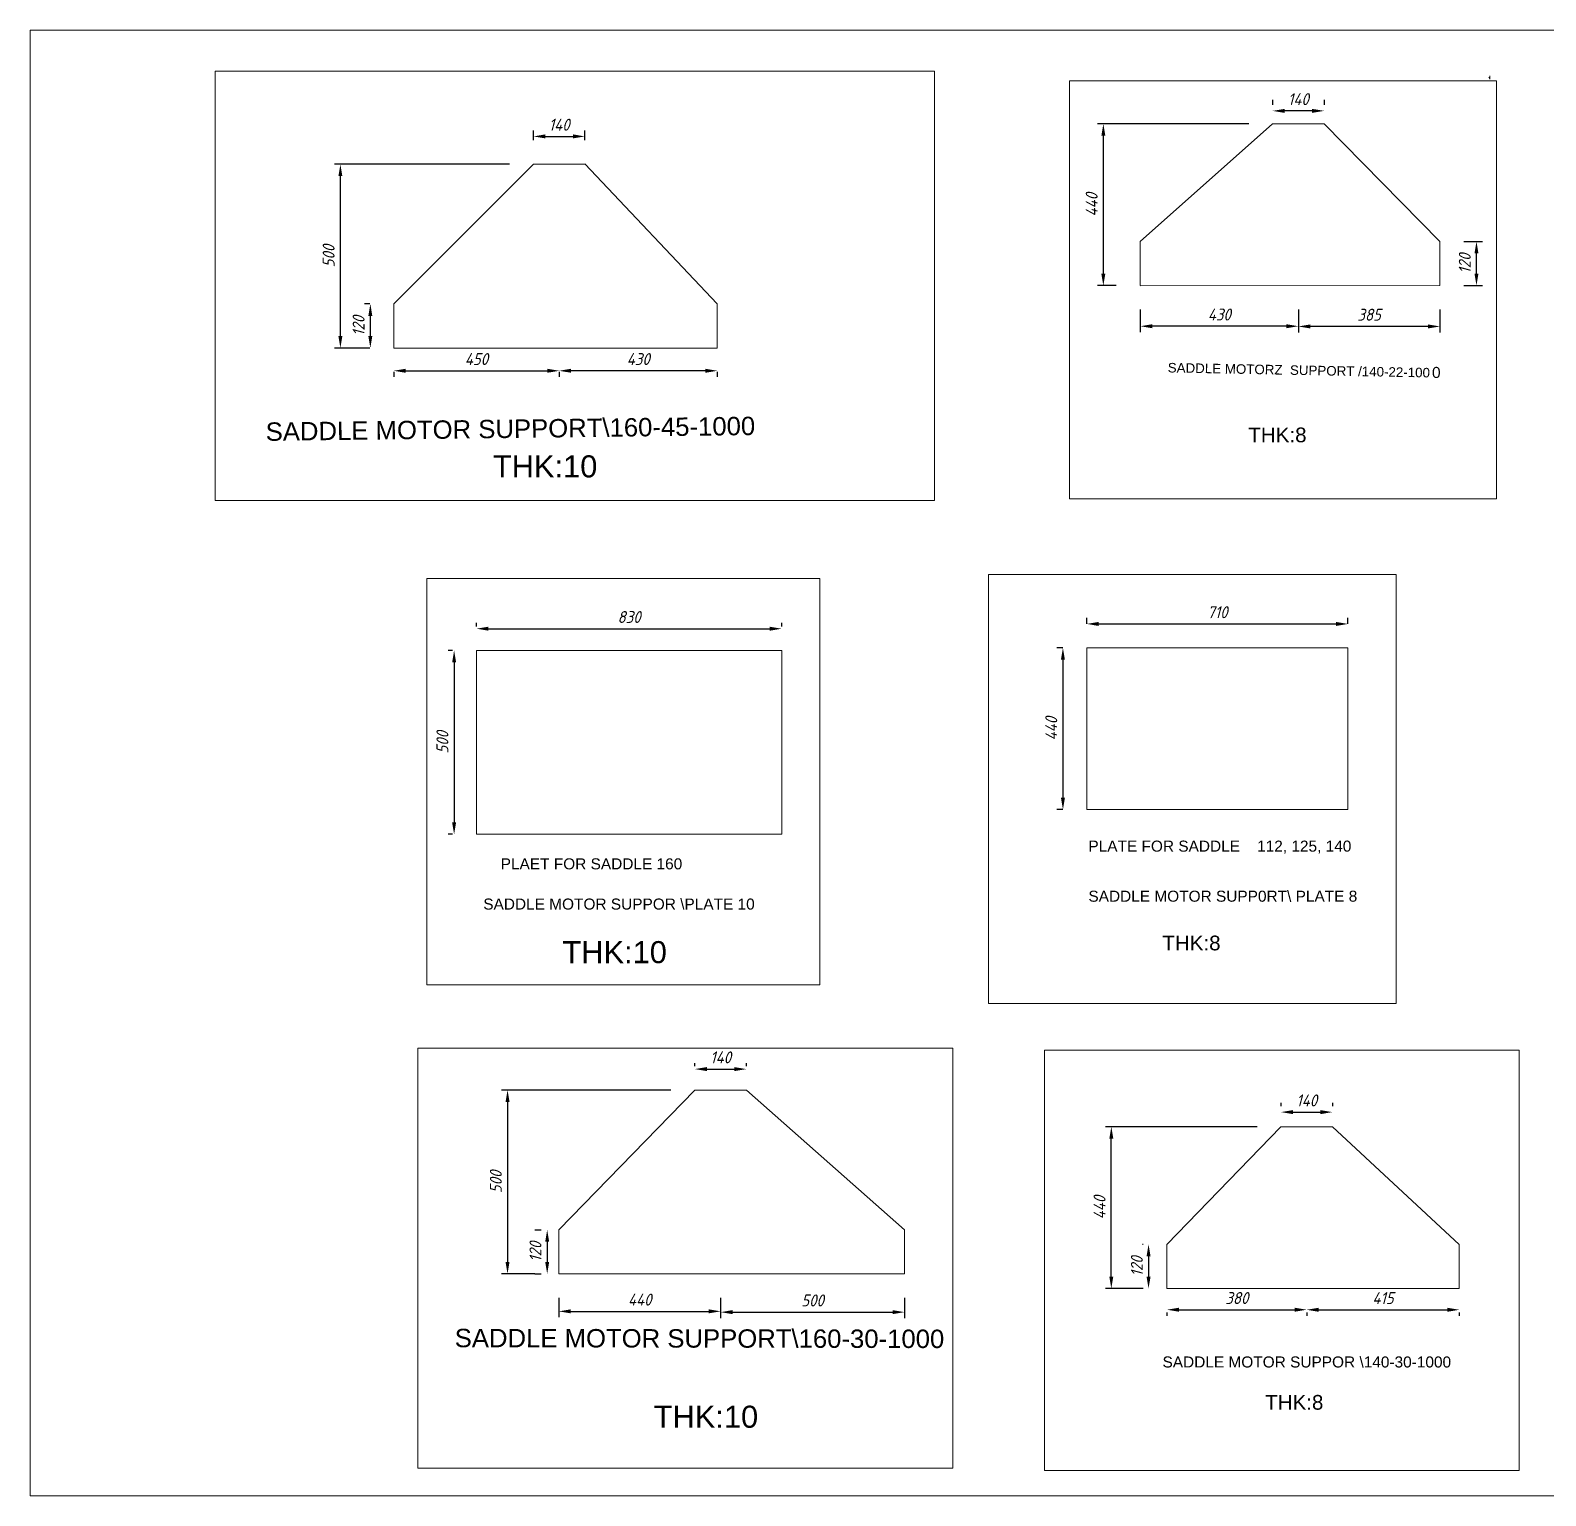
# Model space of a CAD drawing. Header units: millimetres. Extents: x -190679 to -115036, y 116840 to 137731.
# Drawn here: x -145362 to -141241, y 133157 to 137143 of the extents above; entities that cross this region are included whole.
import ezdxf

# ---------------------------------------------------------------- set-up
doc = ezdxf.new("R2010")
doc.units = ezdxf.units.MM
doc.styles.add('GENISO', font='geniso.shx', dxfattribs={"oblique": 15})
doc.styles.get("Standard").update_dxf_attribs({"font": 'arial.ttf'})
doc.dimstyles.new('Scale', dxfattribs={"dimscale": 13, "dimtxt": 2.5, "dimasz": 2.5, "dimexe": 1.25, "dimexo": 5, "dimgap": 1.2, "dimtad": 1, "dimdec": 0, "dimtxsty": 'GENISO', "dimcen": 2.5, "dimclrd": 1, "dimclre": 1, "dimclrt": 7, "dimadec": 0, "dimazin": 0, "dimtfac": 1, "dimtdec": 0, "dimtmove": 0, "dimatfit": 3, "dimfxl": 1, "dimlwd": -1, "dimlwe": -1, "dimarcsym": 0})

# ---------------------------------------------------------------- blocks, each defined once
blk = doc.blocks.new('*D3')
at = {"color": 1, "transparency": 16777216}
for p, q in [((-143994.2, 136843.4), (-143994.2, 136870.3)), ((-143854.2, 136843.4), (-143854.2, 136870.3)), ((-143961.7, 136854), (-143886.7, 136854))]:
    blk.add_line(p, q, dxfattribs=at)
at = {"color": 1, "linetype": 'ByBlock', "transparency": 16777216}
for points in [[(-143961.7, 136859.5), (-143961.7, 136848.6), (-143994.2, 136854)], [(-143886.7, 136859.5), (-143886.7, 136848.6), (-143854.2, 136854)]]:
    blk.add_solid(points, dxfattribs=at)
at = {"layer": 'Defpoints', "color": 0, "linetype": 'ByBlock', "transparency": 16777216}
for p in [(-143854.2, 136854), (-143994.2, 136778.4), (-143854.2, 136778.4)]:
    blk.add_point(p, dxfattribs=at)
at = {"color": 7, "linetype": 'ByBlock', "lineweight": 0, "transparency": 16777216, "insert": (-143924.2, 136885.9), "char_height": 32.5, "attachment_point": 5, "style": 'GENISO'}
blk.add_mtext('140', dxfattribs=at)
blk = doc.blocks.new('*D4')
at = {"color": 1, "transparency": 16777216}
for p, q in [((-144374.2, 136213.4), (-144374.2, 136200.3)), ((-144341.7, 136216.5), (-143956.7, 136216.5)), ((-143924.2, 136213.4), (-143924.2, 136200.3))]:
    blk.add_line(p, q, dxfattribs=at)
at = {"color": 1, "linetype": 'ByBlock', "transparency": 16777216}
for points in [[(-144341.7, 136222), (-144341.7, 136211.1), (-144374.2, 136216.5)], [(-143956.7, 136222), (-143956.7, 136211.1), (-143924.2, 136216.5)]]:
    blk.add_solid(points, dxfattribs=at)
at = {"layer": 'Defpoints', "color": 0, "linetype": 'ByBlock', "transparency": 16777216}
for p in [(-144374.2, 136278.4), (-143924.2, 136278.4), (-143924.2, 136216.5)]:
    blk.add_point(p, dxfattribs=at)
at = {"color": 7, "linetype": 'ByBlock', "lineweight": 0, "transparency": 16777216, "insert": (-144149.2, 136248.4), "char_height": 32.5, "attachment_point": 5, "style": 'GENISO'}
blk.add_mtext('450', dxfattribs=at)
blk = doc.blocks.new('*D5')
at = {"color": 1, "transparency": 16777216}
for p, q in [((-143924.2, 136212.8), (-143924.2, 136200.3)), ((-143526.7, 136216.5), (-143891.7, 136216.5)), ((-143494.2, 136213.4), (-143494.2, 136200.3))]:
    blk.add_line(p, q, dxfattribs=at)
at = {"color": 1, "linetype": 'ByBlock', "transparency": 16777216}
for points in [[(-143891.7, 136222), (-143891.7, 136211.1), (-143924.2, 136216.5)], [(-143526.7, 136222), (-143526.7, 136211.1), (-143494.2, 136216.5)]]:
    blk.add_solid(points, dxfattribs=at)
at = {"layer": 'Defpoints', "color": 0, "linetype": 'ByBlock', "transparency": 16777216}
for p in [(-143924.2, 136277.8), (-143494.2, 136278.4), (-143924.2, 136216.5)]:
    blk.add_point(p, dxfattribs=at)
at = {"color": 7, "linetype": 'ByBlock', "lineweight": 0, "transparency": 16777216, "insert": (-143709.2, 136248.4), "char_height": 32.5, "attachment_point": 5, "style": 'GENISO'}
blk.add_mtext('430', dxfattribs=at)
blk = doc.blocks.new('*D6')
at = {"color": 1, "transparency": 16777216}
for p, q in [((-144439.2, 136398.4), (-144454, 136398.4)), ((-144437.7, 136310.9), (-144437.7, 136365.9)), ((-144439.2, 136278.4), (-144454, 136278.4))]:
    blk.add_line(p, q, dxfattribs=at)
at = {"color": 1, "linetype": 'ByBlock', "transparency": 16777216}
for points in [[(-144443.1, 136365.9), (-144432.3, 136365.9), (-144437.7, 136398.4)], [(-144443.1, 136310.9), (-144432.3, 136310.9), (-144437.7, 136278.4)]]:
    blk.add_solid(points, dxfattribs=at)
at = {"layer": 'Defpoints', "color": 0, "linetype": 'ByBlock', "transparency": 16777216}
for p in [(-144437.7, 136398.4), (-144374.2, 136398.4), (-144374.2, 136278.4)]:
    blk.add_point(p, dxfattribs=at)
at = {"color": 7, "linetype": 'ByBlock', "lineweight": 0, "transparency": 16777216, "insert": (-144469.6, 136338.4), "char_height": 32.5, "attachment_point": 5, "rotation": 90, "style": 'GENISO'}
blk.add_mtext('120', dxfattribs=at)
blk = doc.blocks.new('*D23')
at = {"color": 1, "transparency": 16777216}
for p, q in [((-142489.2, 135527.9), (-142489.2, 135544.1)), ((-141779.2, 135527.9), (-141779.2, 135544.1)), ((-142456.7, 135527.9), (-141811.7, 135527.9))]:
    blk.add_line(p, q, dxfattribs=at)
at = {"color": 1, "linetype": 'ByBlock', "transparency": 16777216}
for points in [[(-142456.7, 135533.3), (-142456.7, 135522.4), (-142489.2, 135527.9)], [(-141811.7, 135533.3), (-141811.7, 135522.4), (-141779.2, 135527.9)]]:
    blk.add_solid(points, dxfattribs=at)
at = {"layer": 'Defpoints', "color": 0, "linetype": 'ByBlock', "transparency": 16777216}
for p in [(-141779.2, 135527.9), (-142489.2, 135462.9), (-141779.2, 135462.9)]:
    blk.add_point(p, dxfattribs=at)
at = {"color": 7, "linetype": 'ByBlock', "lineweight": 0, "transparency": 16777216, "insert": (-142134.2, 135559.7), "char_height": 32.5, "attachment_point": 5, "style": 'GENISO'}
blk.add_mtext('710', dxfattribs=at)
blk = doc.blocks.new('*D24')
at = {"color": 1, "transparency": 16777216}
for p, q in [((-142554.2, 135462.9), (-142570.4, 135462.9)), ((-142554.2, 135430.4), (-142554.2, 135055.4)), ((-142554.2, 135022.9), (-142570.4, 135022.9))]:
    blk.add_line(p, q, dxfattribs=at)
at = {"color": 1, "linetype": 'ByBlock', "transparency": 16777216}
for points in [[(-142559.6, 135430.4), (-142548.8, 135430.4), (-142554.2, 135462.9)], [(-142559.6, 135055.4), (-142548.8, 135055.4), (-142554.2, 135022.9)]]:
    blk.add_solid(points, dxfattribs=at)
at = {"layer": 'Defpoints', "color": 0, "linetype": 'ByBlock', "transparency": 16777216}
for p in [(-142489.2, 135462.9), (-142554.2, 135022.9), (-142489.2, 135022.9)]:
    blk.add_point(p, dxfattribs=at)
at = {"color": 7, "linetype": 'ByBlock', "lineweight": 0, "transparency": 16777216, "insert": (-142586, 135242.9), "char_height": 32.5, "attachment_point": 5, "rotation": 90, "style": 'GENISO'}
blk.add_mtext('440', dxfattribs=at)
blk = doc.blocks.new('*D25')
at = {"color": 1, "transparency": 16777216}
for p, q in [((-144214.1, 135455.7), (-144226.2, 135455.7)), ((-144209.9, 135423.2), (-144209.9, 134988.2)), ((-144214.1, 134955.7), (-144226.2, 134955.7))]:
    blk.add_line(p, q, dxfattribs=at)
at = {"color": 1, "linetype": 'ByBlock', "transparency": 16777216}
for points in [[(-144215.3, 135423.2), (-144204.5, 135423.2), (-144209.9, 135455.7)], [(-144215.3, 134988.2), (-144204.5, 134988.2), (-144209.9, 134955.7)]]:
    blk.add_solid(points, dxfattribs=at)
at = {"layer": 'Defpoints', "color": 0, "linetype": 'ByBlock', "transparency": 16777216}
for p in [(-144149.1, 135455.7), (-144209.9, 134955.7), (-144149.1, 134955.7)]:
    blk.add_point(p, dxfattribs=at)
at = {"color": 7, "linetype": 'ByBlock', "lineweight": 0, "transparency": 16777216, "insert": (-144241.8, 135205.7), "char_height": 32.5, "attachment_point": 5, "rotation": 90, "style": 'GENISO'}
blk.add_mtext('500', dxfattribs=at)
blk = doc.blocks.new('*D26')
at = {"color": 1, "transparency": 16777216}
for p, q in [((-144149.1, 135520.7), (-144149.1, 135531.1)), ((-144116.6, 135514.9), (-143351.6, 135514.9)), ((-143319.1, 135520.7), (-143319.1, 135531.1))]:
    blk.add_line(p, q, dxfattribs=at)
at = {"color": 1, "linetype": 'ByBlock', "transparency": 16777216}
for points in [[(-144116.6, 135520.3), (-144116.6, 135509.5), (-144149.1, 135514.9)], [(-143351.6, 135520.3), (-143351.6, 135509.5), (-143319.1, 135514.9)]]:
    blk.add_solid(points, dxfattribs=at)
at = {"layer": 'Defpoints', "color": 0, "linetype": 'ByBlock', "transparency": 16777216}
for p in [(-143319.1, 135514.9), (-144149.1, 135455.7), (-143319.1, 135455.7)]:
    blk.add_point(p, dxfattribs=at)
at = {"color": 7, "linetype": 'ByBlock', "lineweight": 0, "transparency": 16777216, "insert": (-143734.1, 135546.7), "char_height": 32.5, "attachment_point": 5, "style": 'GENISO'}
blk.add_mtext('830', dxfattribs=at)
blk = doc.blocks.new('*D31')
at = {"color": 1, "transparency": 16777216}
for p, q in [((-142271.3, 133655.2), (-142271.3, 133646.1)), ((-142238.8, 133662.4), (-141923.8, 133662.4)), ((-141891.3, 133655.2), (-141891.3, 133646.1))]:
    blk.add_line(p, q, dxfattribs=at)
at = {"color": 1, "linetype": 'ByBlock', "transparency": 16777216}
for points in [[(-142238.8, 133667.8), (-142238.8, 133657), (-142271.3, 133662.4)], [(-141923.8, 133667.8), (-141923.8, 133657), (-141891.3, 133662.4)]]:
    blk.add_solid(points, dxfattribs=at)
at = {"layer": 'Defpoints', "color": 0, "linetype": 'ByBlock', "transparency": 16777216}
for p in [(-142271.3, 133720.2), (-141891.3, 133720.2), (-141891.3, 133662.4)]:
    blk.add_point(p, dxfattribs=at)
at = {"color": 7, "linetype": 'ByBlock', "lineweight": 0, "transparency": 16777216, "insert": (-142081.3, 133694.2), "char_height": 32.5, "attachment_point": 5, "style": 'GENISO'}
blk.add_mtext('380', dxfattribs=at)
blk = doc.blocks.new('*D32')
at = {"color": 1, "transparency": 16777216}
for p, q in [((-141891.3, 133655.2), (-141891.3, 133646)), ((-141858.8, 133662.3), (-141508.8, 133662.3)), ((-141476.3, 133655.2), (-141476.3, 133646))]:
    blk.add_line(p, q, dxfattribs=at)
at = {"color": 1, "linetype": 'ByBlock', "transparency": 16777216}
for points in [[(-141858.8, 133667.7), (-141858.8, 133656.9), (-141891.3, 133662.3)], [(-141508.8, 133667.7), (-141508.8, 133656.9), (-141476.3, 133662.3)]]:
    blk.add_solid(points, dxfattribs=at)
at = {"layer": 'Defpoints', "color": 0, "linetype": 'ByBlock', "transparency": 16777216}
for p in [(-141891.3, 133720.2), (-141476.3, 133720.2), (-141476.3, 133662.3)]:
    blk.add_point(p, dxfattribs=at)
at = {"color": 7, "linetype": 'ByBlock', "lineweight": 0, "transparency": 16777216, "insert": (-141683.8, 133694.1), "char_height": 32.5, "attachment_point": 5, "style": 'GENISO'}
blk.add_mtext('415', dxfattribs=at)
blk = doc.blocks.new('*D33')
at = {"color": 1, "transparency": 16777216}
for p, q in [((-141961.3, 134225.2), (-141961.3, 134216.2)), ((-141821.3, 134225.2), (-141821.3, 134216.2)), ((-141928.8, 134200), (-141853.8, 134200))]:
    blk.add_line(p, q, dxfattribs=at)
at = {"color": 1, "linetype": 'ByBlock', "transparency": 16777216}
for points in [[(-141928.8, 134205.4), (-141928.8, 134194.5), (-141961.3, 134200)], [(-141853.8, 134205.4), (-141853.8, 134194.5), (-141821.3, 134200)]]:
    blk.add_solid(points, dxfattribs=at)
at = {"layer": 'Defpoints', "color": 0, "linetype": 'ByBlock', "transparency": 16777216}
for p in [(-141821.3, 134200), (-141961.3, 134160.2), (-141821.3, 134160.2)]:
    blk.add_point(p, dxfattribs=at)
at = {"color": 7, "linetype": 'ByBlock', "lineweight": 0, "transparency": 16777216, "insert": (-141891.3, 134231.8), "char_height": 32.5, "attachment_point": 5, "style": 'GENISO'}
blk.add_mtext('140', dxfattribs=at)
blk = doc.blocks.new('*D34')
at = {"color": 1, "transparency": 16777216}
for p, q in [((-142026.3, 134160.2), (-142438.9, 134160.2)), ((-142422.6, 133752.7), (-142422.6, 134127.7)), ((-142336.3, 133720.2), (-142438.9, 133720.2))]:
    blk.add_line(p, q, dxfattribs=at)
at = {"color": 1, "linetype": 'ByBlock', "transparency": 16777216}
for points in [[(-142428.1, 134127.7), (-142417.2, 134127.7), (-142422.6, 134160.2)], [(-142428.1, 133752.7), (-142417.2, 133752.7), (-142422.6, 133720.2)]]:
    blk.add_solid(points, dxfattribs=at)
at = {"layer": 'Defpoints', "color": 0, "linetype": 'ByBlock', "transparency": 16777216}
for p in [(-142422.6, 134160.2), (-141961.3, 134160.2), (-142271.3, 133720.2)]:
    blk.add_point(p, dxfattribs=at)
at = {"color": 7, "linetype": 'ByBlock', "lineweight": 0, "transparency": 16777216, "insert": (-142454.5, 133940.2), "char_height": 32.5, "attachment_point": 5, "rotation": 90, "style": 'GENISO'}
blk.add_mtext('440', dxfattribs=at)
blk = doc.blocks.new('*D35')
at = {"color": 1, "transparency": 16777216}
for p, q in [((-142336.3, 133840.2), (-142337.6, 133840.2)), ((-142321.4, 133807.7), (-142321.4, 133752.7)), ((-142336.3, 133720.2), (-142337.6, 133720.2))]:
    blk.add_line(p, q, dxfattribs=at)
at = {"color": 1, "linetype": 'ByBlock', "transparency": 16777216}
for points in [[(-142326.8, 133807.7), (-142315.9, 133807.7), (-142321.4, 133840.2)], [(-142326.8, 133752.7), (-142315.9, 133752.7), (-142321.4, 133720.2)]]:
    blk.add_solid(points, dxfattribs=at)
at = {"layer": 'Defpoints', "color": 0, "linetype": 'ByBlock', "transparency": 16777216}
for p in [(-142271.3, 133840.2), (-142321.4, 133720.2), (-142271.3, 133720.2)]:
    blk.add_point(p, dxfattribs=at)
at = {"color": 7, "linetype": 'ByBlock', "lineweight": 0, "transparency": 16777216, "insert": (-142353.2, 133780.2), "char_height": 32.5, "attachment_point": 5, "rotation": 90, "style": 'GENISO'}
blk.add_mtext('120', dxfattribs=at)
blk = doc.blocks.new('*D36')
at = {"color": 1, "transparency": 16777216}
for p, q in [((-143925.1, 133695), (-143925.1, 133641.8)), ((-143485.1, 133695), (-143485.1, 133641.8)), ((-143892.6, 133658), (-143517.6, 133658))]:
    blk.add_line(p, q, dxfattribs=at)
at = {"color": 1, "linetype": 'ByBlock', "transparency": 16777216}
for points in [[(-143892.6, 133663.5), (-143892.6, 133652.6), (-143925.1, 133658)], [(-143517.6, 133663.5), (-143517.6, 133652.6), (-143485.1, 133658)]]:
    blk.add_solid(points, dxfattribs=at)
at = {"layer": 'Defpoints', "color": 0, "linetype": 'ByBlock', "transparency": 16777216}
for p in [(-143925.1, 133760), (-143485.1, 133760), (-143485.1, 133658)]:
    blk.add_point(p, dxfattribs=at)
at = {"color": 7, "linetype": 'ByBlock', "lineweight": 0, "transparency": 16777216, "insert": (-143705.1, 133689.9), "char_height": 32.5, "attachment_point": 5, "style": 'GENISO'}
blk.add_mtext('440', dxfattribs=at)
blk = doc.blocks.new('*D37')
at = {"color": 1, "transparency": 16777216}
for p, q in [((-143485.1, 133695), (-143485.1, 133639.6)), ((-142985.1, 133695), (-142985.1, 133639.6)), ((-143452.6, 133655.8), (-143017.6, 133655.8))]:
    blk.add_line(p, q, dxfattribs=at)
at = {"color": 1, "linetype": 'ByBlock', "transparency": 16777216}
for points in [[(-143452.6, 133661.3), (-143452.6, 133650.4), (-143485.1, 133655.8)], [(-143017.6, 133661.3), (-143017.6, 133650.4), (-142985.1, 133655.8)]]:
    blk.add_solid(points, dxfattribs=at)
at = {"layer": 'Defpoints', "color": 0, "linetype": 'ByBlock', "transparency": 16777216}
for p in [(-143485.1, 133760), (-142985.1, 133760), (-142985.1, 133655.8)]:
    blk.add_point(p, dxfattribs=at)
at = {"color": 7, "linetype": 'ByBlock', "lineweight": 0, "transparency": 16777216, "insert": (-143235.1, 133687.7), "char_height": 32.5, "attachment_point": 5, "style": 'GENISO'}
blk.add_mtext('500', dxfattribs=at)
blk = doc.blocks.new('*D38')
at = {"color": 1, "transparency": 16777216}
for p, q in [((-143990.1, 133880), (-143973.1, 133880)), ((-143956.8, 133847.5), (-143956.8, 133792.5)), ((-143990.1, 133760), (-143973.1, 133760))]:
    blk.add_line(p, q, dxfattribs=at)
at = {"color": 1, "linetype": 'ByBlock', "transparency": 16777216}
for points in [[(-143962.2, 133847.5), (-143951.4, 133847.5), (-143956.8, 133880)], [(-143962.2, 133792.5), (-143951.4, 133792.5), (-143956.8, 133760)]]:
    blk.add_solid(points, dxfattribs=at)
at = {"layer": 'Defpoints', "color": 0, "linetype": 'ByBlock', "transparency": 16777216}
for p in [(-143925.1, 133880), (-143956.8, 133760), (-143925.1, 133760)]:
    blk.add_point(p, dxfattribs=at)
at = {"color": 7, "linetype": 'ByBlock', "lineweight": 0, "transparency": 16777216, "insert": (-143988.7, 133820), "char_height": 32.5, "attachment_point": 5, "rotation": 90, "style": 'GENISO'}
blk.add_mtext('120', dxfattribs=at)
blk = doc.blocks.new('*D39')
at = {"color": 1, "transparency": 16777216}
for p, q in [((-143555.1, 134325), (-143555.1, 134333.3)), ((-143522.6, 134317), (-143447.6, 134317)), ((-143415.1, 134325), (-143415.1, 134333.3))]:
    blk.add_line(p, q, dxfattribs=at)
at = {"color": 1, "linetype": 'ByBlock', "transparency": 16777216}
for points in [[(-143522.6, 134322.4), (-143522.6, 134311.6), (-143555.1, 134317)], [(-143447.6, 134322.4), (-143447.6, 134311.6), (-143415.1, 134317)]]:
    blk.add_solid(points, dxfattribs=at)
at = {"layer": 'Defpoints', "color": 0, "linetype": 'ByBlock', "transparency": 16777216}
for p in [(-143415.1, 134317), (-143555.1, 134260), (-143415.1, 134260)]:
    blk.add_point(p, dxfattribs=at)
at = {"color": 7, "linetype": 'ByBlock', "lineweight": 0, "transparency": 16777216, "insert": (-143485.1, 134348.9), "char_height": 32.5, "attachment_point": 5, "style": 'GENISO'}
blk.add_mtext('140', dxfattribs=at)
blk = doc.blocks.new('*D63')
at = {"color": 1, "transparency": 16777216}
for p, q in [((-141464, 136568.1), (-141413.3, 136568.1)), ((-141429.6, 136480.6), (-141429.6, 136535.6)), ((-141464, 136448.1), (-141413.3, 136448.1))]:
    blk.add_line(p, q, dxfattribs=at)
at = {"color": 1, "linetype": 'ByBlock', "transparency": 16777216}
for points in [[(-141435, 136535.6), (-141424.2, 136535.6), (-141429.6, 136568.1)], [(-141435, 136480.6), (-141424.2, 136480.6), (-141429.6, 136448.1)]]:
    blk.add_solid(points, dxfattribs=at)
at = {"layer": 'Defpoints', "color": 0, "linetype": 'ByBlock', "transparency": 16777216}
for p in [(-141529, 136568.1), (-141429.6, 136568.1), (-141529, 136448.1)]:
    blk.add_point(p, dxfattribs=at)
at = {"color": 7, "linetype": 'ByBlock', "lineweight": 0, "transparency": 16777216, "insert": (-141461.4, 136508.1), "char_height": 32.5, "attachment_point": 5, "rotation": 90, "style": 'GENISO'}
blk.add_mtext('120', dxfattribs=at)
blk = doc.blocks.new('*D64')
at = {"color": 1, "transparency": 16777216}
for p, q in [((-141984, 136953.1), (-141984, 136939.8)), ((-141844, 136953.1), (-141844, 136939.8)), ((-141876.5, 136923.5), (-141951.5, 136923.5))]:
    blk.add_line(p, q, dxfattribs=at)
at = {"color": 1, "linetype": 'ByBlock', "transparency": 16777216}
for points in [[(-141951.5, 136928.9), (-141951.5, 136918.1), (-141984, 136923.5)], [(-141876.5, 136928.9), (-141876.5, 136918.1), (-141844, 136923.5)]]:
    blk.add_solid(points, dxfattribs=at)
at = {"layer": 'Defpoints', "color": 0, "linetype": 'ByBlock', "transparency": 16777216}
for p in [(-141984, 136923.5), (-141984, 136888.1), (-141844, 136888.1)]:
    blk.add_point(p, dxfattribs=at)
at = {"color": 7, "linetype": 'ByBlock', "lineweight": 0, "transparency": 16777216, "insert": (-141914, 136955.4), "char_height": 32.5, "attachment_point": 5, "style": 'GENISO'}
blk.add_mtext('140', dxfattribs=at)
blk = doc.blocks.new('*D65')
at = {"color": 1, "transparency": 16777216}
for p, q in [((-141914, 136383.1), (-141914, 136320.9)), ((-141529, 136383.1), (-141529, 136320.9)), ((-141561.5, 136337.1), (-141881.5, 136337.1))]:
    blk.add_line(p, q, dxfattribs=at)
at = {"color": 1, "linetype": 'ByBlock', "transparency": 16777216}
for points in [[(-141881.5, 136342.6), (-141881.5, 136331.7), (-141914, 136337.1)], [(-141561.5, 136342.6), (-141561.5, 136331.7), (-141529, 136337.1)]]:
    blk.add_solid(points, dxfattribs=at)
at = {"layer": 'Defpoints', "color": 0, "linetype": 'ByBlock', "transparency": 16777216}
for p in [(-141914, 136448.1), (-141529, 136448.1), (-141914, 136337.1)]:
    blk.add_point(p, dxfattribs=at)
at = {"color": 7, "linetype": 'ByBlock', "lineweight": 0, "transparency": 16777216, "insert": (-141721.5, 136369), "char_height": 32.5, "attachment_point": 5, "style": 'GENISO'}
blk.add_mtext('385', dxfattribs=at)
blk = doc.blocks.new('*D66')
at = {"color": 1, "transparency": 16777216}
for p, q in [((-142344, 136383.1), (-142344, 136321.4)), ((-141914, 136382.5), (-141914, 136321.4)), ((-141946.5, 136337.7), (-142311.5, 136337.7))]:
    blk.add_line(p, q, dxfattribs=at)
at = {"color": 1, "linetype": 'ByBlock', "transparency": 16777216}
for points in [[(-142311.5, 136343.1), (-142311.5, 136332.3), (-142344, 136337.7)], [(-141946.5, 136343.1), (-141946.5, 136332.3), (-141914, 136337.7)]]:
    blk.add_solid(points, dxfattribs=at)
at = {"layer": 'Defpoints', "color": 0, "linetype": 'ByBlock', "transparency": 16777216}
for p in [(-142344, 136448.1), (-141914, 136447.5), (-142344, 136337.7)]:
    blk.add_point(p, dxfattribs=at)
at = {"color": 7, "linetype": 'ByBlock', "lineweight": 0, "transparency": 16777216, "insert": (-142129, 136369.5), "char_height": 32.5, "attachment_point": 5, "style": 'GENISO'}
blk.add_mtext('430', dxfattribs=at)
blk = doc.blocks.new('*D68')
at = {"color": 1, "transparency": 16777216}
for p, q in [((-144059.2, 136778.4), (-144535.5, 136778.4)), ((-144519.2, 136310.9), (-144519.2, 136745.9)), ((-144439.2, 136278.4), (-144535.5, 136278.4))]:
    blk.add_line(p, q, dxfattribs=at)
at = {"color": 1, "linetype": 'ByBlock', "transparency": 16777216}
for points in [[(-144524.6, 136745.9), (-144513.8, 136745.9), (-144519.2, 136778.4)], [(-144524.6, 136310.9), (-144513.8, 136310.9), (-144519.2, 136278.4)]]:
    blk.add_solid(points, dxfattribs=at)
at = {"layer": 'Defpoints', "color": 0, "linetype": 'ByBlock', "transparency": 16777216}
for p in [(-144519.2, 136778.4), (-143994.2, 136778.4), (-144374.2, 136278.4)]:
    blk.add_point(p, dxfattribs=at)
at = {"color": 7, "linetype": 'ByBlock', "lineweight": 0, "transparency": 16777216, "insert": (-144551.1, 136528.4), "char_height": 32.5, "attachment_point": 5, "rotation": 90, "style": 'GENISO'}
blk.add_mtext('500', dxfattribs=at)
blk = doc.blocks.new('*D69')
at = {"color": 1, "transparency": 16777216}
for p, q in [((-142049, 136888.1), (-142460.5, 136888.1)), ((-142444.3, 136480.6), (-142444.3, 136855.6)), ((-142409, 136448.1), (-142460.5, 136448.1))]:
    blk.add_line(p, q, dxfattribs=at)
at = {"color": 1, "linetype": 'ByBlock', "transparency": 16777216}
for points in [[(-142449.7, 136855.6), (-142438.9, 136855.6), (-142444.3, 136888.1)], [(-142449.7, 136480.6), (-142438.9, 136480.6), (-142444.3, 136448.1)]]:
    blk.add_solid(points, dxfattribs=at)
at = {"layer": 'Defpoints', "color": 0, "linetype": 'ByBlock', "transparency": 16777216}
for p in [(-142444.3, 136888.1), (-141984, 136888.1), (-142344, 136448.1)]:
    blk.add_point(p, dxfattribs=at)
at = {"color": 7, "linetype": 'ByBlock', "lineweight": 0, "transparency": 16777216, "insert": (-142476.1, 136668.1), "char_height": 32.5, "attachment_point": 5, "rotation": 90, "style": 'GENISO'}
blk.add_mtext('440', dxfattribs=at)
blk = doc.blocks.new('*D74')
at = {"color": 1, "transparency": 16777216}
for p, q in [((-143620.1, 134260), (-144080.8, 134260)), ((-144064.6, 134227.5), (-144064.6, 133792.5)), ((-143990.1, 133760), (-144080.8, 133760))]:
    blk.add_line(p, q, dxfattribs=at)
at = {"color": 1, "linetype": 'ByBlock', "transparency": 16777216}
for points in [[(-144070, 134227.5), (-144059.2, 134227.5), (-144064.6, 134260)], [(-144070, 133792.5), (-144059.2, 133792.5), (-144064.6, 133760)]]:
    blk.add_solid(points, dxfattribs=at)
at = {"layer": 'Defpoints', "color": 0, "linetype": 'ByBlock', "transparency": 16777216}
for p in [(-143555.1, 134260), (-144064.6, 133760), (-143925.1, 133760)]:
    blk.add_point(p, dxfattribs=at)
at = {"color": 7, "linetype": 'ByBlock', "lineweight": 0, "transparency": 16777216, "insert": (-144096.4, 134010), "char_height": 32.5, "attachment_point": 5, "rotation": 90, "style": 'GENISO'}
blk.add_mtext('500', dxfattribs=at)

msp = doc.modelspace()

# ---------------------------------------------------------------- linework, layer by layer
at = {"color": 0, "linetype": 'ByBlock', "lineweight": 0}
for p, q in [((-144859.6, 135864.1), (-144859.6, 137031.9)), ((-144859.6, 137031.9), (-142903.9, 137031.9)), ((-142903.9, 137017.9), (-142903.9, 137031.9)), ((-142903.9, 137017.9), (-142903.9, 135864.1)), ((-141395.8, 137015.5), (-141392.8, 137009.7)), ((-141392.8, 137009.7), (-141392.8, 137018.4)), ((-142344, 136568.1), (-141984, 136888.1)), ((-141984.7, 136888.1), (-141844, 136888.1)), ((-141914, 136888.1), (-141984, 136888.1)), ((-141984, 136888.1), (-141914, 136888.1)), ((-141914, 136888.1), (-141844, 136888.1)), ((-141529, 136568.1), (-141844, 136888.1)), ((-144374.2, 136398.4), (-143994.2, 136778.4)), ((-143924.2, 136778.4), (-143994.2, 136778.4)), ((-143924.2, 136778.4), (-143854.2, 136778.4)), ((-143494.2, 136398.4), (-143854.2, 136779)), ((-142344, 136448.1), (-142344, 136568.1)), ((-141529, 136448.1), (-141529, 136568.1)), ((-142344, 136447.5), (-141529, 136448.1)), ((-141914, 136448.1), (-141914, 136448.1)), ((-144374.2, 136278.4), (-144374.2, 136398.4)), ((-143494.2, 136278.4), (-143494.2, 136398.4)), ((-144374.2, 136278.4), (-143494.2, 136278.4)), ((-143099.5, 135864.1), (-144859.6, 135864.1)), ((-142903.9, 135864.1), (-143099.5, 135864.1)), ((-141779.2, 135462.9), (-142489.2, 135462.9)), ((-142489.2, 135462.9), (-142489.2, 135022.9)), ((-141779.2, 135022.9), (-141779.2, 135462.9)), ((-144149.1, 135455.7), (-143319.1, 135455.7)), ((-144149.1, 134955.7), (-144149.1, 135455.7)), ((-143319.1, 135455.7), (-143319.1, 134955.7)), ((-142489.2, 135022.9), (-141779.2, 135022.9)), ((-143319.1, 134955.7), (-144149.1, 134955.7)), ((-143925.1, 133880), (-143555.1, 134260)), ((-143485.1, 134260), (-143555.1, 134260)), ((-143485.1, 134260), (-143415.1, 134260)), ((-142985.1, 133880), (-143415.1, 134260)), ((-142271.3, 133840.2), (-141961.3, 134160.2)), ((-141891.3, 134160.2), (-141961.3, 134160.2)), ((-141891.3, 134160.2), (-141821.3, 134160.2)), ((-141821.3, 134160.2), (-141821.3, 134160.2)), ((-141821.3, 134160.2), (-141476.3, 133840.2)), ((-143925.1, 133760), (-143925.1, 133880)), ((-142985.1, 133760), (-142985.1, 133880)), ((-142271.3, 133720.2), (-142271.3, 133840.2)), ((-141476.3, 133720.2), (-141476.3, 133840.2)), ((-143925.1, 133760), (-142985.1, 133760)), ((-142271.3, 133720.2), (-141476.3, 133720.2))]:
    msp.add_line(p, q, dxfattribs=at)
for points in [[(-134052.3, 137142.7), (-145362.4, 137142.7), (-145362.4, 133156.6), (-134052.3, 133156.6)], [(-142535.9, 137005.6), (-141375.4, 137005.6), (-141375.4, 135868.1), (-142535.9, 135868.1)], [(-144283.8, 135651.1), (-143214.9, 135651.1), (-143214.9, 134546.6), (-144283.8, 134546.6)], [(-142756.3, 135662.2), (-141647.6, 135662.2), (-141647.6, 134495.4), (-142756.3, 134495.4)], [(-144308.7, 134373.6), (-142853.5, 134373.6), (-142853.5, 133231), (-144308.7, 133231)], [(-142604.1, 134368.7), (-141313.3, 134368.7), (-141313.3, 133224.7), (-142604.1, 133224.7)]]:
    msp.add_lwpolyline(points, close=True, dxfattribs=at)

# ---------------------------------------------------------------- texts
for s, height, rotation, p in [('SADDLE MOTORZ  SUPPORT /140-22-100 ', 25.953, 358.8897, (-142269.3, 136212.1)), ('0', 30, 180, (-141527.2, 136227)), ('SADDLE MOTOR SUPPORT\\160-45-1000 ', 50, 0.6866, (-144722.1, 136025.8)), ('SADDLE MOTOR SUPPORT\\160-30-1000', 50, 359.8997, (-144208.3, 133560.5))]:
    msp.add_text(s, height=height, rotation=rotation, dxfattribs=at).set_placement(p)
for s, height, p in [('THK:8', 40, (-142050, 136022.1)), ('THK:10', 60, (-144104.5, 135926.5)), ('PLATE FOR SADDLE    112, 125, 140', 30, (-142484.9, 134908.5)), ('PLAET FOR SADDLE 160 ', 30, (-144083.2, 134860.3)), ('SADDLE MOTOR SUPP0RT\\ PLATE 8', 30, (-142484.9, 134772.3)), ('SADDLE MOTOR SUPPOR \\PLATE 10', 30, (-144130.6, 134750.9)), ('THK:8', 40, (-142283.8, 134640)), ('THK:10', 60, (-143915.4, 134605.1)), ('SADDLE MOTOR SUPPOR \\140-30-1000', 30, (-142283.4, 133505.3)), ('THK:10', 60, (-143667.1, 133341.4)), ('THK:8', 40, (-142004.2, 133390.5))]:
    msp.add_text(s, height=height, dxfattribs=at).set_placement(p)

# ---------------------------------------------------------------- dimensions: what is measured, and where the dimension line sits
for base, p1, p2, picture, middle in [((-141984, 136923.5), (-141844, 136888.1), (-141984, 136888.1), '*D64', (-141914, 136955.4)), ((-143854.2, 136854), (-143994.2, 136778.4), (-143854.2, 136778.4), '*D3', (-143924.2, 136885.9)), ((-142344, 136337.7), (-141914, 136447.5), (-142344, 136448.1), '*D66', (-142129, 136369.5)), ((-141914, 136337.1), (-141529, 136448.1), (-141914, 136448.1), '*D65', (-141721.5, 136369)), ((-143924.2, 136216.5), (-144374.2, 136278.4), (-143924.2, 136278.4), '*D4', (-144149.2, 136248.4)), ((-143924.2, 136216.5), (-143494.2, 136278.4), (-143924.2, 136277.8), '*D5', (-143709.2, 136248.4)), ((-143319.1, 135514.9), (-144149.1, 135455.7), (-143319.1, 135455.7), '*D26', (-143734.1, 135546.7)), ((-141779.2, 135527.9), (-142489.2, 135462.9), (-141779.2, 135462.9), '*D23', (-142134.2, 135559.7)), ((-143415.1, 134317), (-143555.1, 134260), (-143415.1, 134260), '*D39', (-143485.1, 134348.9)), ((-141821.3, 134200), (-141961.3, 134160.2), (-141821.3, 134160.2), '*D33', (-141891.3, 134231.8)), ((-143485.1, 133658), (-143925.1, 133760), (-143485.1, 133760), '*D36', (-143705.1, 133689.9)), ((-142985.1, 133655.8), (-143485.1, 133760), (-142985.1, 133760), '*D37', (-143235.1, 133687.7)), ((-141891.3, 133662.4), (-142271.3, 133720.2), (-141891.3, 133720.2), '*D31', (-142081.3, 133694.2)), ((-141476.3, 133662.3), (-141891.3, 133720.2), (-141476.3, 133720.2), '*D32', (-141683.8, 133694.1))]:
    dim = msp.add_linear_dim(base=base, p1=p1, p2=p2, dimstyle='Scale', dxfattribs=at)
    dim.commit()
    dim.dimension.update_dxf_attribs({"geometry": picture, "text_midpoint": middle})
for base, p1, p2, picture, middle in [((-142444.3, 136888.1), (-142344, 136448.1), (-141984, 136888.1), '*D69', (-142476.1, 136668.1)), ((-144519.2, 136778.4), (-144374.2, 136278.4), (-143994.2, 136778.4), '*D68', (-144551.1, 136528.4)), ((-141429.6, 136568.1), (-141529, 136448.1), (-141529, 136568.1), '*D63', (-141461.4, 136508.1)), ((-144437.7, 136398.4), (-144374.2, 136278.4), (-144374.2, 136398.4), '*D6', (-144469.6, 136338.4)), ((-142554.2, 135022.9), (-142489.2, 135462.9), (-142489.2, 135022.9), '*D24', (-142586, 135242.9)), ((-144209.9, 134955.7), (-144149.1, 135455.7), (-144149.1, 134955.7), '*D25', (-144241.8, 135205.7)), ((-144064.6, 133760), (-143555.1, 134260), (-143925.1, 133760), '*D74', (-144096.4, 134010)), ((-142422.6, 134160.2), (-142271.3, 133720.2), (-141961.3, 134160.2), '*D34', (-142454.5, 133940.2)), ((-143956.8, 133760), (-143925.1, 133880), (-143925.1, 133760), '*D38', (-143988.7, 133820)), ((-142321.4, 133720.2), (-142271.3, 133840.2), (-142271.3, 133720.2), '*D35', (-142353.2, 133780.2))]:
    dim = msp.add_linear_dim(base=base, p1=p1, p2=p2, angle=90, dimstyle='Scale', dxfattribs=at)
    dim.commit()
    dim.dimension.update_dxf_attribs({"geometry": picture, "text_midpoint": middle})

doc.saveas('drawing.dxf')
